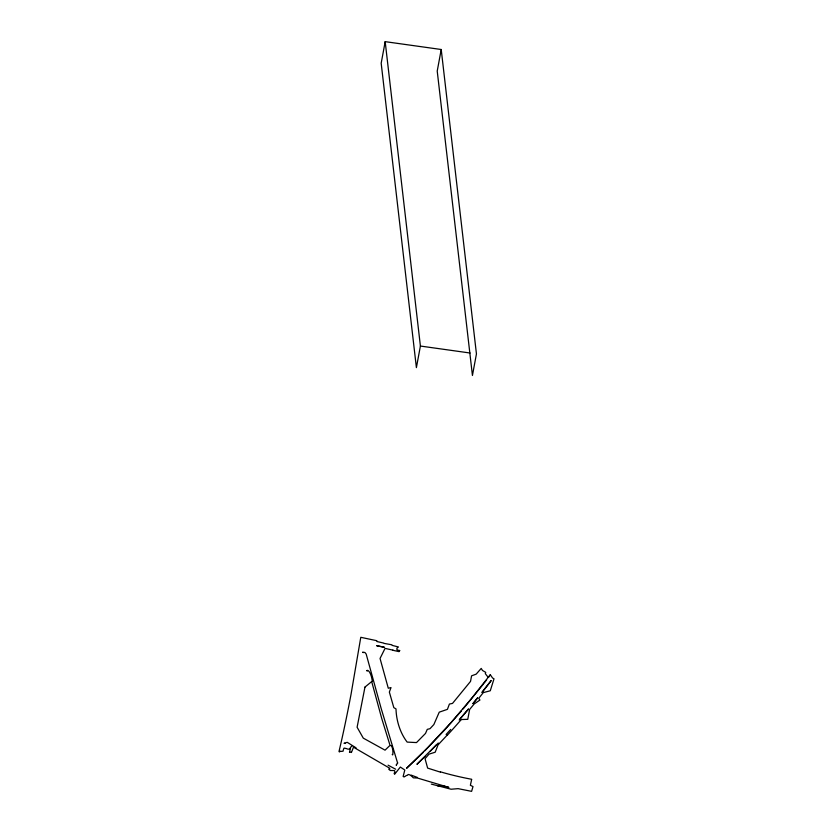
<?xml version="1.0" encoding="UTF-8"?>
<svg xmlns="http://www.w3.org/2000/svg" width="833" height="833" viewBox="0 0 833 833"><rect width="100%" height="100%" fill="white"/><g stroke="black" fill="none" stroke-linecap="round" stroke-linejoin="round"><path stroke-width="1.25" d="M396.498 764.392L396.237 765.308L397.643 762.83M397.633 763.132L381.17 708.508L366.176 654.051L364.875 652.437L362.636 652.354L363.438 652.583M385.179 41.65L381.181 63.225L416.396 367.624L420.405 346.049L385.179 41.65L441.219 49.501L476.445 353.9L472.436 375.485L437.221 71.086L441.219 49.501M471.624 779.563L470.374 785.28L472.998 786.591L471.613 791.35L458.129 788.653L451.101 789.226L431.317 784.103M447.415 734.893L438.033 744.91L435.17 752.23L429.037 754.115L425.049 758.676L427.631 768.099L440.303 772.108M384.992 648.501L380.046 658.466L388.282 688.235L391.01 687.569L389.355 692.056L393.822 707.654L395.998 708.893C396.31 720.514 400.079 732.905 407.16 742.099L416.51 742.578L425.496 733.436L427.277 729.364L430.015 728.677L433.858 724.543L439.241 712.163L447.415 709.352L449.404 704.062L452.517 703.406L470.53 681.394L471.582 675.834L476.174 674.147L481.224 668.42L482.463 670.44L485.712 672.356L485.306 673.658L487.711 676.729L488.659 677.239L490.345 674.792L492.584 678.02L494.011 678.801L490.283 690.776L483.296 692.608L478.756 698.304L479.933 700.053L474.206 703.927L469.635 709.456L467.771 719.337L461.097 719.535M437.887 786.04L443.187 785.925L448.883 787.414L417.448 778.032L413.303 777.824C412.533 776.856 408.045 772.639 407.368 775.336A1.427 0.646 -17.3 0 0 405.567 776.117L404.64 776.585A1.187 0.687 1.7 0 1 403.995 776.939L403.151 776.408L404.807 770.025L400.34 767.058L394.717 774.138A1.187 0.791 46 0 1 394.436 773.67L394.28 773.815A1.187 0.781 53.6 0 1 394.363 772.962L394.686 772.326A1.427 0.937 53.6 0 0 394.363 770.556L390.136 770.483L389.719 769.807A2.374 1.072 -14.5 0 1 388.803 769.098L389.573 768.807A1.427 0.864 7.6 0 0 389.709 768.224L353.504 747.211L351.422 752.48A1.427 0.948 13.7 0 0 349.464 752.355L350.662 747.326L349.829 748.794A2.374 1.531 13.3 0 1 346.528 748.565L345.653 748.492A1.427 0.916 13.4 0 0 343.862 748.253L342.977 751.283L341.853 751.22A1.187 0.781 13.6 0 1 340.208 751.095L339.562 751.96L338.989 751.543A220.714 23.678 -82 0 0 342.311 737.08L342.467 736.362A220.714 23.678 -82 0 0 347.673 711.611L347.736 711.33A220.714 23.678 -82 0 0 351.099 693.983L360.783 637.307L376.849 640.712A1.187 0.594 -77 0 0 376.912 641.525L383.784 643.097A1.187 0.562 -77.2 0 0 384.138 643.399L391.749 644.773A1.427 0.635 -77.5 0 1 391.999 645.346L398.455 646.97L396.935 648.147A2.374 1.01 -77.7 0 0 397.216 650.136M392.228 754.417C393.374 757.572 393.353 745.795 390.698 745.493M490.221 674.772L471.926 698.002L451.132 722.492L427.975 747.326L406.598 768.276L423.279 752.355M491.085 680.582L482.151 692.067M491.074 680.853L481.974 692.525M484.067 683.175L486.628 679.863M483.286 684.164L463.127 708.956M473.019 703.427L477.59 697.783M472.988 703.677L477.58 698.023M468.427 708.977L459.847 719.077M468.396 709.227L459.191 720.024M461.534 710.82L444.291 730.385L424.82 750.804M446.103 734.477L450.684 729.448M438.283 743.015L429.963 751.605M436.679 744.515L416.916 764.319L425.069 756.489M345.206 743.473L344.039 743.275L347.236 742.328L356.097 747.857M351.109 746.607L351.911 746.285M366.603 670.638C368.852 668.805 371.862 675.657 372.268 681.456M362.74 652.364L363.042 652.333M420.405 346.049L470.072 353.015M397.497 650.313L399.882 650.635L398.705 650.354A1.427 0.604 -77.7 0 1 399.038 651.635L392.676 650.24M384.596 647.21L376.641 645.69L383.742 647.241M411.086 775.075L417.458 777.47M366.926 670.7L367.468 670.971M388.053 765.152L395.665 769.223M471.665 779.271A190.341 114.61 12.7 0 1 440.418 771.827M461.097 719.754A242.684 67.463 -55.5 0 1 447.383 735.143M393.176 650.188A260.406 33.153 8.8 0 1 385.512 648.47M364.969 687.079L357.107 727.23L363.282 738.132L385.044 750.169L390.031 745.348L381.733 718.483L371.685 681.581L364.969 687.079"/></g></svg>
